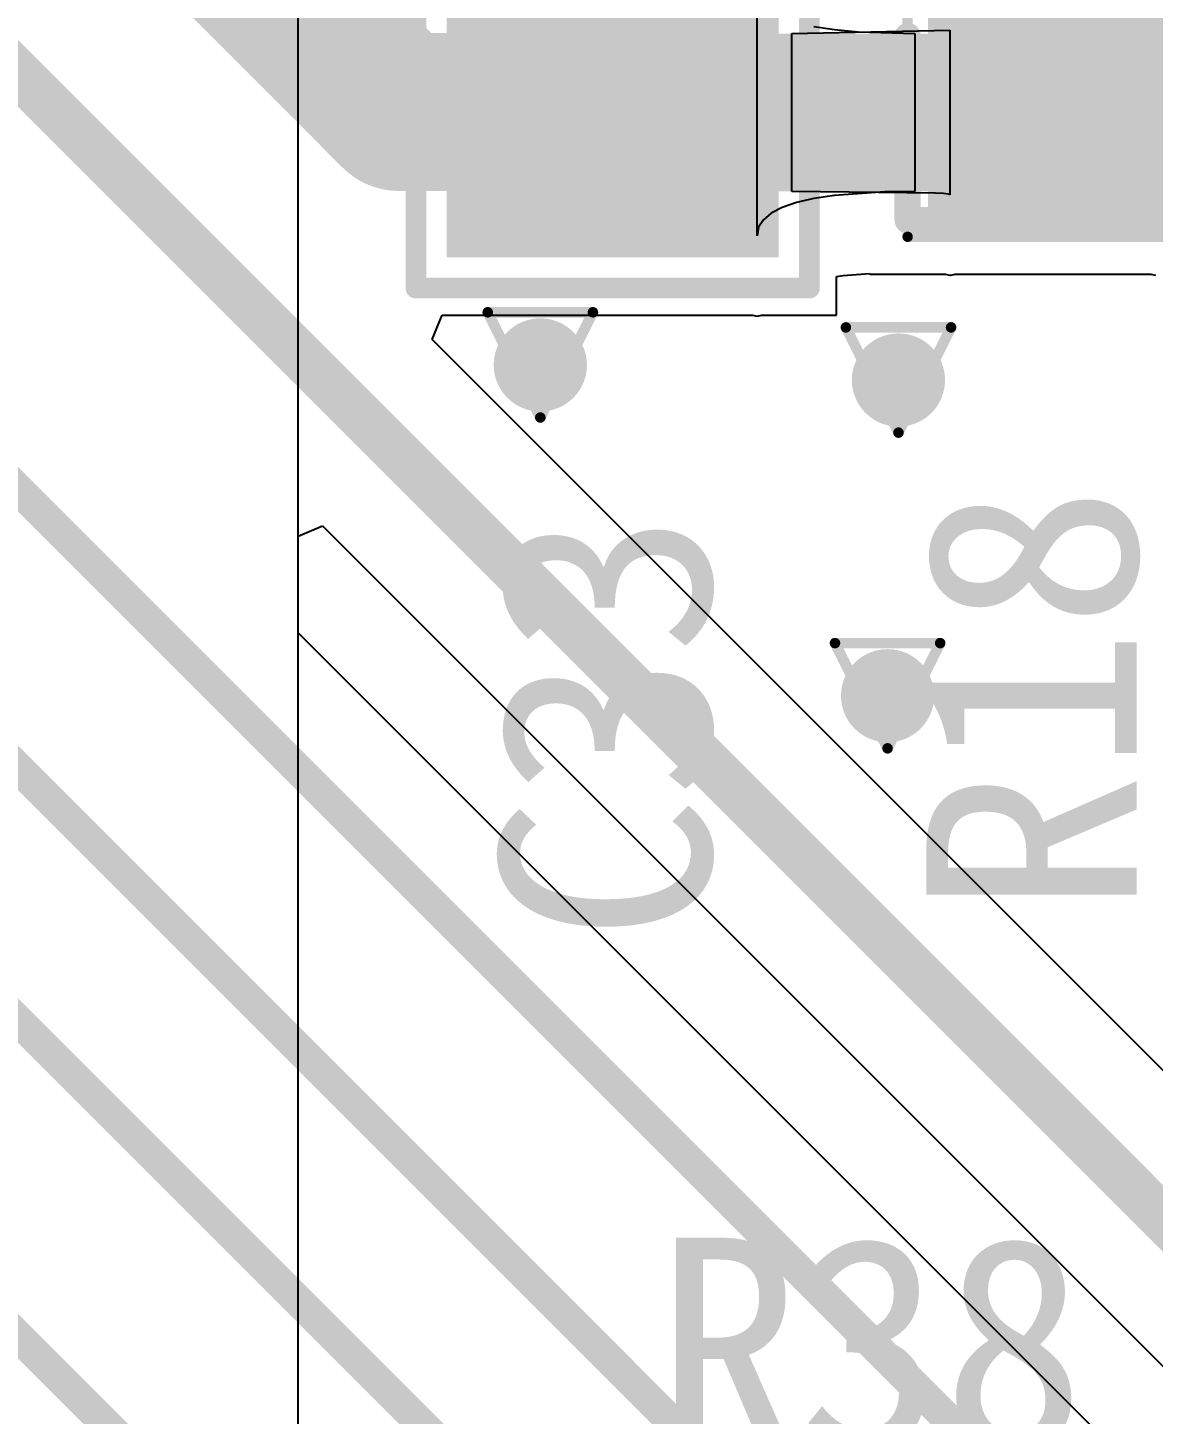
# Model space of a CAD drawing. Header units: millimetres. Extents: x 80 to 220, y 44 to 120.
# Drawn here: x 107.1 to 112.54, y 94.33 to 101.02 of the extents above; entities that cross this region are included whole.
import ezdxf

# ---------------------------------------------------------------- set-up
doc = ezdxf.new("R2010")
doc.units = ezdxf.units.MM
for name, color, linetype in [('BottomLayer', 5, 'Continuous'), ('DrillDrawing', 1, 'Continuous'), ('Mechanical13', 56, 'Continuous'), ('Mechanical15', 56, 'Continuous'), ('MultiLayer', 9, 'Continuous'), ('TopLayer', 1, 'Continuous'), ('TopOverlay', 2, 'Continuous'), ('TopPaste', 8, 'Continuous'), ('TopSolder', 216, 'Continuous'), ('ViaHoleLayer', 16, 'Continuous')]:
    doc.layers.add(name, color=color, linetype=linetype)

# ---------------------------------------------------------------- blocks, each defined once
blk = doc.blocks.new('R0603_12')
at = {"layer": 'Mechanical13', "const_width": 0.1}
for points in [[(-0.85, -0.45), (-0.85, 0.45)], [(0.85, 0.45), (-0.85, 0.45)], [(0.85, -0.45), (0.85, 0.45)], [(0.85, -0.45), (-0.85, -0.45)]]:
    blk.add_lwpolyline(points, dxfattribs=at)
at = {"layer": 'Mechanical13', "const_width": 0.05}
for points in [[(-0.875, 0.45, 1), (-0.825, 0.45, 1)], [(-0.875, 0.45, 1), (-0.825, 0.45, 1)], [(0.825, 0.45, 1), (0.875, 0.45, 1)], [(0.825, 0.45, 1), (0.875, 0.45, 1)], [(-0.875, -0.45, 1), (-0.825, -0.45, 1)], [(-0.875, -0.45, 1), (-0.825, -0.45, 1)], [(0.825, -0.45, 1), (0.875, -0.45, 1)], [(0.825, -0.45, 1), (0.875, -0.45, 1)]]:
    blk.add_lwpolyline(points, format="xyb", close=True, dxfattribs=at)
at = {"layer": 'Mechanical15'}
for points, const_width in [([(1.35, 0.7), (-1.35, 0.7)], 0.05), ([(-1.35, -0.7), (-1.35, 0.7)], 0.05), ([(1.35, -0.7), (1.35, 0.7)], 0.05), ([(0, -0.45), (0, 0.45)], 0.1), ([(0.45, 0), (-0.45, 0)], 0.1), ([(1.35, -0.7), (-1.35, -0.7)], 0.05)]:
    blk.add_lwpolyline(points, dxfattribs=dict(at, const_width=const_width))
for points, const_width in [([(-1.3625, 0.7, 1), (-1.3375, 0.7, 1)], 0.025), ([(-1.3625, 0.7, 1), (-1.3375, 0.7, 1)], 0.025), ([(1.3375, 0.7, 1), (1.3625, 0.7, 1)], 0.025), ([(1.3375, 0.7, 1), (1.3625, 0.7, 1)], 0.025), ([(-0.025, 0.45, 1), (0.025, 0.45, 1)], 0.05), ([(-0.475, 0, 1), (-0.425, 0, 1)], 0.05), ([(0.425, 0, 1), (0.475, 0, 1)], 0.05), ([(-0.025, -0.45, 1), (0.025, -0.45, 1)], 0.05), ([(-1.3625, -0.7, 1), (-1.3375, -0.7, 1)], 0.025), ([(-1.3625, -0.7, 1), (-1.3375, -0.7, 1)], 0.025), ([(1.3375, -0.7, 1), (1.3625, -0.7, 1)], 0.025), ([(1.3375, -0.7, 1), (1.3625, -0.7, 1)], 0.025)]:
    blk.add_lwpolyline(points, format="xyb", close=True, dxfattribs=dict(at, const_width=const_width))
at = {"layer": 'TopLayer'}
for points in [[(-0.35, -0.5), (-0.35, 0.5), (-1.15, -0.5), (-1.15, 0.5)], [(1.15, -0.5), (1.15, 0.5), (0.35, -0.5), (0.35, 0.5)]]:
    blk.add_solid(points, dxfattribs=at)
at = {"layer": 'TopOverlay', "const_width": 0.127}
for points in [[(-1.27, -0.7), (-1.27, 0.7)], [(-0.381, 0.7), (-1.27, 0.7)], [(1.27, 0.7), (0.381, 0.7)], [(1.27, -0.7), (1.27, 0.7)], [(0, -0.55), (0, 0.55)], [(-0.381, -0.7), (-1.27, -0.7)], [(1.27, -0.7), (0.381, -0.7)]]:
    blk.add_lwpolyline(points, dxfattribs=at)
at = {"layer": 'TopOverlay', "const_width": 0.0635}
for points in [[(-1.3017, 0.7, 1), (-1.2383, 0.7, 1)], [(-1.3017, 0.7, 1), (-1.2383, 0.7, 1)], [(-0.4128, 0.7, 1), (-0.3493, 0.7, 1)], [(0.3493, 0.7, 1), (0.4128, 0.7, 1)], [(1.2383, 0.7, 1), (1.3017, 0.7, 1)], [(1.2383, 0.7, 1), (1.3017, 0.7, 1)], [(-0.0318, 0.55, 1), (0.0318, 0.55, 1)], [(-0.0318, -0.55, 1), (0.0318, -0.55, 1)], [(-1.3017, -0.7, 1), (-1.2383, -0.7, 1)], [(-1.3017, -0.7, 1), (-1.2383, -0.7, 1)], [(-0.4128, -0.7, 1), (-0.3493, -0.7, 1)], [(0.3493, -0.7, 1), (0.4128, -0.7, 1)], [(1.2383, -0.7, 1), (1.3017, -0.7, 1)], [(1.2383, -0.7, 1), (1.3017, -0.7, 1)]]:
    blk.add_lwpolyline(points, format="xyb", close=True, dxfattribs=at)
at = {"layer": 'TopPaste'}
for points in [[(-0.35, -0.5), (-0.35, 0.5), (-1.15, -0.5), (-1.15, 0.5)], [(1.15, -0.5), (1.15, 0.5), (0.35, -0.5), (0.35, 0.5)]]:
    blk.add_solid(points, dxfattribs=at)
at = {"layer": 'TopSolder'}
for points in [[(-0.2484, -0.6016), (-0.2484, 0.6016), (-1.2516, -0.6016), (-1.2516, 0.6016)], [(1.2516, -0.6016), (1.2516, 0.6016), (0.2484, -0.6016), (0.2484, 0.6016)]]:
    blk.add_solid(points, dxfattribs=at)
blk = doc.blocks.new('C0805_17')
at = {"layer": 'Mechanical13', "const_width": 0.1}
for points in [[(-1.075, -0.7), (-1.075, 0.7)], [(1.075, 0.7), (-1.075, 0.7)], [(1.075, -0.7), (1.075, 0.7)], [(1.075, -0.7), (-1.075, -0.7)]]:
    blk.add_lwpolyline(points, dxfattribs=at)
at = {"layer": 'Mechanical13', "const_width": 0.05}
for points in [[(-1.1, 0.7, 1), (-1.05, 0.7, 1)], [(-1.1, 0.7, 1), (-1.05, 0.7, 1)], [(1.05, 0.7, 1), (1.1, 0.7, 1)], [(1.05, 0.7, 1), (1.1, 0.7, 1)], [(-1.1, -0.7, 1), (-1.05, -0.7, 1)], [(-1.1, -0.7, 1), (-1.05, -0.7, 1)], [(1.05, -0.7, 1), (1.1, -0.7, 1)], [(1.05, -0.7, 1), (1.1, -0.7, 1)]]:
    blk.add_lwpolyline(points, format="xyb", close=True, dxfattribs=at)
at = {"layer": 'Mechanical15', "const_width": 0.1}
for points in [[(-1.75, -0.95), (-1.75, 0.95)], [(1.75, 0.95), (-1.75, 0.95)], [(1.75, -0.95), (1.75, 0.95)], [(0, -0.5), (0, 0.5)], [(0.5, 0), (-0.5, 0)], [(1.75, -0.95), (-1.75, -0.95)]]:
    blk.add_lwpolyline(points, dxfattribs=at)
at = {"layer": 'Mechanical15', "const_width": 0.05}
for points in [[(-1.775, 0.95, 1), (-1.725, 0.95, 1)], [(-1.775, 0.95, 1), (-1.725, 0.95, 1)], [(1.725, 0.95, 1), (1.775, 0.95, 1)], [(1.725, 0.95, 1), (1.775, 0.95, 1)], [(-0.025, 0.5, 1), (0.025, 0.5, 1)], [(-0.525, 0, 1), (-0.475, 0, 1)], [(0.475, 0, 1), (0.525, 0, 1)], [(-0.025, -0.5, 1), (0.025, -0.5, 1)], [(-1.775, -0.95, 1), (-1.725, -0.95, 1)], [(-1.775, -0.95, 1), (-1.725, -0.95, 1)], [(1.725, -0.95, 1), (1.775, -0.95, 1)], [(1.725, -0.95, 1), (1.775, -0.95, 1)]]:
    blk.add_lwpolyline(points, format="xyb", close=True, dxfattribs=at)
at = {"layer": 'TopLayer'}
for points in [[(-0.3, -0.7), (-0.3, 0.7), (-1.5, -0.7), (-1.5, 0.7)], [(1.5, -0.7), (1.5, 0.7), (0.3, -0.7), (0.3, 0.7)]]:
    blk.add_solid(points, dxfattribs=at)
at = {"layer": 'TopOverlay', "const_width": 0.2}
blk.add_lwpolyline([(0, -0.6), (0, 0.6)], dxfattribs=at)
at = {"layer": 'TopOverlay', "const_width": 0.1}
for points in [[(-0.05, 0.6, 1), (0.05, 0.6, 1)], [(-0.05, -0.6, 1), (0.05, -0.6, 1)]]:
    blk.add_lwpolyline(points, format="xyb", close=True, dxfattribs=at)
at = {"layer": 'TopPaste'}
for points in [[(-0.3, -0.7), (-0.3, 0.7), (-1.5, -0.7), (-1.5, 0.7)], [(1.5, -0.7), (1.5, 0.7), (0.3, -0.7), (0.3, 0.7)]]:
    blk.add_solid(points, dxfattribs=at)
at = {"layer": 'TopSolder'}
for points in [[(-0.1984, -0.8016), (-0.1984, 0.8016), (-1.6016, -0.8016), (-1.6016, 0.8016)], [(1.6016, -0.8016), (1.6016, 0.8016), (0.1984, -0.8016), (0.1984, 0.8016)]]:
    blk.add_solid(points, dxfattribs=at)

msp = doc.modelspace()

# ---------------------------------------------------------------- linework, layer by layer
at = {"layer": 'BottomLayer'}
msp.add_line((108.4096, 53.4736), (108.4096, 101.5812), dxfattribs=at)
at = {"layer": 'BottomLayer', "const_width": 0.225}
for points in [[(109.4655, 99.3935, 1), (109.6905, 99.3935, 1)], [(111.1944, 99.3206, 1), (111.4194, 99.3206, 1)], [(111.1419, 97.7966, 1), (111.3669, 97.7966, 1)]]:
    msp.add_lwpolyline(points, format="xyb", close=True, dxfattribs=at)
at = {"layer": 'DrillDrawing', "const_width": 0.0508}
for points in [[(109.324, 99.6475), (109.832, 99.6475)], [(109.324, 99.6475), (109.578, 99.1395)], [(109.578, 99.1395), (109.832, 99.6475)], [(111.0529, 99.5746), (111.5609, 99.5746)], [(111.0529, 99.5746), (111.3069, 99.0666)], [(111.3069, 99.0666), (111.5609, 99.5746)], [(111.0004, 98.0506), (111.5084, 98.0506)], [(111.0004, 98.0506), (111.2544, 97.5426)], [(111.2544, 97.5426), (111.5084, 98.0506)]]:
    msp.add_lwpolyline(points, dxfattribs=at)
at = {"layer": 'DrillDrawing', "const_width": 0.0254}
for points in [[(109.3113, 99.6475, 1), (109.3367, 99.6475, 1)], [(109.3113, 99.6475, 1), (109.3367, 99.6475, 1)], [(109.8193, 99.6475, 1), (109.8447, 99.6475, 1)], [(109.8193, 99.6475, 1), (109.8447, 99.6475, 1)], [(111.0402, 99.5746, 1), (111.0656, 99.5746, 1)], [(111.0402, 99.5746, 1), (111.0656, 99.5746, 1)], [(111.5482, 99.5746, 1), (111.5736, 99.5746, 1)], [(111.5482, 99.5746, 1), (111.5736, 99.5746, 1)], [(109.5653, 99.1395, 1), (109.5907, 99.1395, 1)], [(109.5653, 99.1395, 1), (109.5907, 99.1395, 1)], [(111.2942, 99.0666, 1), (111.3196, 99.0666, 1)], [(111.2942, 99.0666, 1), (111.3196, 99.0666, 1)], [(110.9877, 98.0506, 1), (111.0131, 98.0506, 1)], [(110.9877, 98.0506, 1), (111.0131, 98.0506, 1)], [(111.4957, 98.0506, 1), (111.5211, 98.0506, 1)], [(111.4957, 98.0506, 1), (111.5211, 98.0506, 1)], [(111.2417, 97.5426, 1), (111.2671, 97.5426, 1)], [(111.2417, 97.5426, 1), (111.2671, 97.5426, 1)]]:
    msp.add_lwpolyline(points, format="xyb", close=True, dxfattribs=at)
at = {"layer": 'MultiLayer', "const_width": 0.225}
for points in [[(109.4655, 99.3935, 1), (109.6905, 99.3935, 1)], [(111.1944, 99.3206, 1), (111.4194, 99.3206, 1)], [(111.1419, 97.7966, 1), (111.3669, 97.7966, 1)]]:
    msp.add_lwpolyline(points, format="xyb", close=True, dxfattribs=at)
at = {"layer": 'TopLayer'}
for p, q in [((110.6242, 100.0174), (110.6242, 101.2113)), ((110.7923, 100.993), (111.5543, 101.0089)), ((110.8985, 101.0279), (110.9976, 101.0126)), ((110.9976, 101.0126), (111.1119, 101.0017)), ((111.1119, 101.0017), (111.3862, 100.993)), ((111.5543, 101.0089), (111.5543, 100.215)), ((110.7923, 100.231), (110.7923, 100.993)), ((111.3862, 100.993), (111.3862, 100.231)), ((111.4857, 100.2232), (110.7923, 100.231)), ((110.8985, 100.1968), (110.8147, 100.1776)), ((110.9976, 100.2118), (110.8985, 100.1968)), ((111.2414, 100.2289), (110.9976, 100.2118)), ((111.3862, 100.231), (111.2414, 100.2289)), ((111.5238, 100.2208), (111.4857, 100.2232)), ((111.5467, 100.2181), (111.5238, 100.2208)), ((111.5543, 100.215), (111.5467, 100.2181)), ((110.7461, 100.1541), (110.6928, 100.1264)), ((110.8147, 100.1776), (110.7461, 100.1541)), ((110.6547, 100.0943), (110.6318, 100.058)), ((110.6928, 100.1264), (110.6547, 100.0943)), ((110.6318, 100.058), (110.6242, 100.0174)), ((111.0083, 99.8205), (111.0402, 99.8253)), ((111.0083, 99.6334), (111.0083, 99.8205)), ((111.0402, 99.8253), (111.1668, 99.8342)), ((111.1668, 99.8342), (111.1703, 99.831)), ((111.1703, 99.831), (111.1703, 99.831)), ((111.1703, 99.831), (111.5321, 99.831)), ((111.5321, 99.831), (111.5543, 99.8266)), ((111.5543, 99.8266), (111.5571, 99.8271)), ((111.5571, 99.8271), (111.5598, 99.8266)), ((111.5598, 99.8266), (111.5803, 99.831)), ((111.5803, 99.831), (112.526, 99.831)), ((112.526, 99.831), (112.5482, 99.8266)), ((109.0553, 99.5161), (109.1039, 99.6334)), ((109.1039, 99.6334), (110.602, 99.6334)), ((110.602, 99.6334), (110.6242, 99.629)), ((110.6242, 99.629), (110.6464, 99.6334)), ((110.6464, 99.6334), (111.0083, 99.6334)), ((113.0086, 95.5628), (109.0553, 99.5161)), ((108.4096, 98.5675), (108.5269, 98.6161)), ((108.5269, 98.6161), (112.8183, 94.3247)), ((108.4096, 98.1002), (108.4096, 98.5675)), ((115.5115, 90.9983), (108.4096, 98.1002))]:
    msp.add_line(p, q, dxfattribs=at)
for points, const_width in [([(104.9966, 102.8606), (113.1754, 94.6818)], 0.2286), ([(107.6476, 101.8606), (108.8938, 100.6144)], 0.762), ([(104.6791, 101.1715), (115.3184, 90.5322)], 0.1524), ([(108.8938, 100.6144), (109.9273, 100.6144)], 0.762), ([(109.9297, 100.612), (112.0513, 100.612)], 0.762), ([(112.0513, 100.612), (113.5059, 100.612)], 0.762), ([(104.2219, 100.2825), (114.5691, 89.9353)], 0.1524), ([(103.8917, 99.3935), (113.9722, 89.313)], 0.1524), ([(103.9773, 97.7839), (112.9943, 88.7669)], 0.1524)]:
    msp.add_lwpolyline(points, dxfattribs=dict(at, const_width=const_width))
for points, const_width in [([(108.7033, 100.6144, 1), (109.0843, 100.6144, 1)], 0.381), ([(108.7033, 100.6144, 1), (109.0843, 100.6144, 1)], 0.381), ([(109.7368, 100.6144, 1), (110.1178, 100.6144, 1)], 0.381), ([(109.7392, 100.612, 1), (110.1202, 100.612, 1)], 0.381), ([(111.8608, 100.612, 1), (112.2418, 100.612, 1)], 0.381), ([(111.8608, 100.612, 1), (112.2418, 100.612, 1)], 0.381), ([(109.4655, 99.3935, 1), (109.6905, 99.3935, 1)], 0.225), ([(111.1944, 99.3206, 1), (111.4194, 99.3206, 1)], 0.225), ([(111.1419, 97.7966, 1), (111.3669, 97.7966, 1)], 0.225)]:
    msp.add_lwpolyline(points, format="xyb", close=True, dxfattribs=dict(at, const_width=const_width))
at = {"layer": 'ViaHoleLayer', "const_width": 0.1}
for points in [[(109.528, 99.3935, 1), (109.628, 99.3935, 1)], [(111.2569, 99.3206, 1), (111.3569, 99.3206, 1)], [(111.2044, 97.7966, 1), (111.3044, 97.7966, 1)]]:
    msp.add_lwpolyline(points, format="xyb", close=True, dxfattribs=at)

# ---------------------------------------------------------------- block references
at = {"rotation": 270}
for name, p in [('C0805_17', (109.9273, 101.5144)), ('R0603_12', (112.0513, 101.362))]:
    msp.add_blockref(name, p, dxfattribs=at)

# ---------------------------------------------------------------- texts
at = {"layer": 'TopOverlay'}
for s, p in [('R18', (112.4577, 96.7392)), ('C33', (110.4003, 96.6122))]:
    msp.add_text(s, height=1.016, rotation=90, dxfattribs=at).set_placement(p)
msp.add_text('R38', height=1.016, dxfattribs=at).set_placement((110.1368, 94.1644))

doc.saveas('drawing.dxf')
